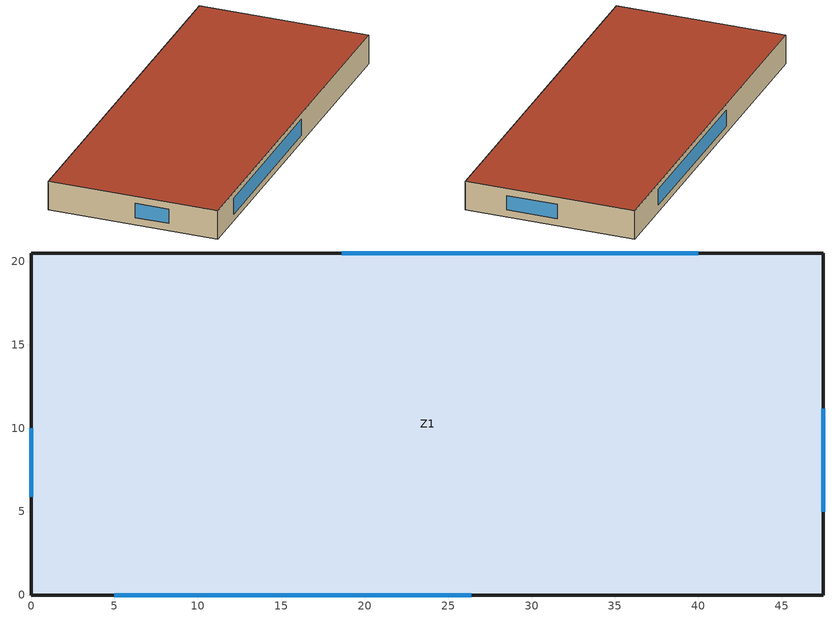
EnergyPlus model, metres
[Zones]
Z1
 floor ground (GroundFloor): 0,0 0,20.5 47.5,20.5 47.5,0 z0
 wall outside (ExtWall): 0,0 47.5,0 47.5,20.5 0,20.5 0,0 z0:3.6
 window (Window): 5,0 26.38,0 / 40,20.5 18.62,20.5 z0.8:2.8; 47.5,5 47.5,11.15 / 0,10 0,5.9 z0.9:2.7
 roof outside (Roof): 0,20.5 0,0 47.5,0 47.5,20.5 z3.6
[Building]
Office: 30, Suburbs, 0.04, 0.4, FullInteriorAndExterior, 25, 6
[Material]
SteelSkin: MediumSmooth, 0.0015, 45, 7800, 500
WallInsul: MediumRough, 0.0496, 0.04, 30, 1000
RoofMembrane: MediumRough, 0.01, 0.16, 1100, 1000
RoofInsul: MediumRough, 0.1177, 0.04, 30, 1000
Gypsum: Smooth, 0.0127, 0.16, 784.9, 830
Concrete100: MediumRough, 0.1, 1.311, 2240, 836.8
Carpet: Smooth, 0.0127, 0.06, 288, 1380
[Construction]
ExtWall: SteelSkin, WallInsul, Gypsum
Roof: RoofMembrane, RoofInsul, Concrete100
GroundFloor: Concrete100, Carpet
Window: Glz
[WindowMaterial:SimpleGlazingSystem]
Glz: 2.5, 0.23, 0.29
[Zone]
Z1: 0, 0, 0, 0, 1, 1, 3.6
[People]
PeopleZ1: Z1, OccFrac, Area/Person, , , 18.5, 0.3, autocalculate, Activity
[Lights]
LightsZ1: Z1, LightFrac, Watts/Area, , 10.8, , 0, 0.7, 0.2, 1
[ElectricEquipment]
EquipZ1: Z1, EquipFrac, Watts/Area, , 6.8, , 0, 0.5, 0
[ZoneInfiltration:DesignFlowRate]
InfilZ1: Z1, AlwaysOn, AirChanges/Hour, , , , 0.2, 1, 0, 0, 0
[HVACTemplate:Thermostat]
Tstat: HeatSet, , CoolSet
[HVACTemplate:Zone:IdealLoadsAirSystem]
Z1: Tstat
[Schedule:Compact]
OccFrac: AnyNumber, Through: 12/31, For: Weekdays, Until: 08:00, 0, Until: 18:00, 1, Until: 24:00, 0, For: AllOtherDays, Until: 24:00, 0
LightFrac: AnyNumber, Through: 12/31, For: Weekdays, Until: 08:00, 0.15, Until: 18:00, 0.9, Until: 24:00, 0.15, For: AllOtherDays, Until: 24:00, 0.15
EquipFrac: AnyNumber, Through: 12/31, For: Weekdays, Until: 08:00, 0.45, Until: 18:00, 0.9, Until: 24:00, 0.45, For: AllOtherDays, Until: 24:00, 0.45
Activity: AnyNumber, Through: 12/31, For: AllDays, Until: 24:00, 120
HeatSet: AnyNumber, Through: 12/31, For: Weekdays, Until: 08:00, 13.5, Until: 18:00, 21, Until: 24:00, 13.5, For: AllOtherDays, Until: 24:00, 13.5
CoolSet: AnyNumber, Through: 12/31, For: Weekdays, Until: 08:00, 28.5, Until: 18:00, 24, Until: 24:00, 28.5, For: AllOtherDays, Until: 24:00, 28.5
AlwaysOn: AnyNumber, Through: 12/31, For: AllDays, Until: 24:00, 1
